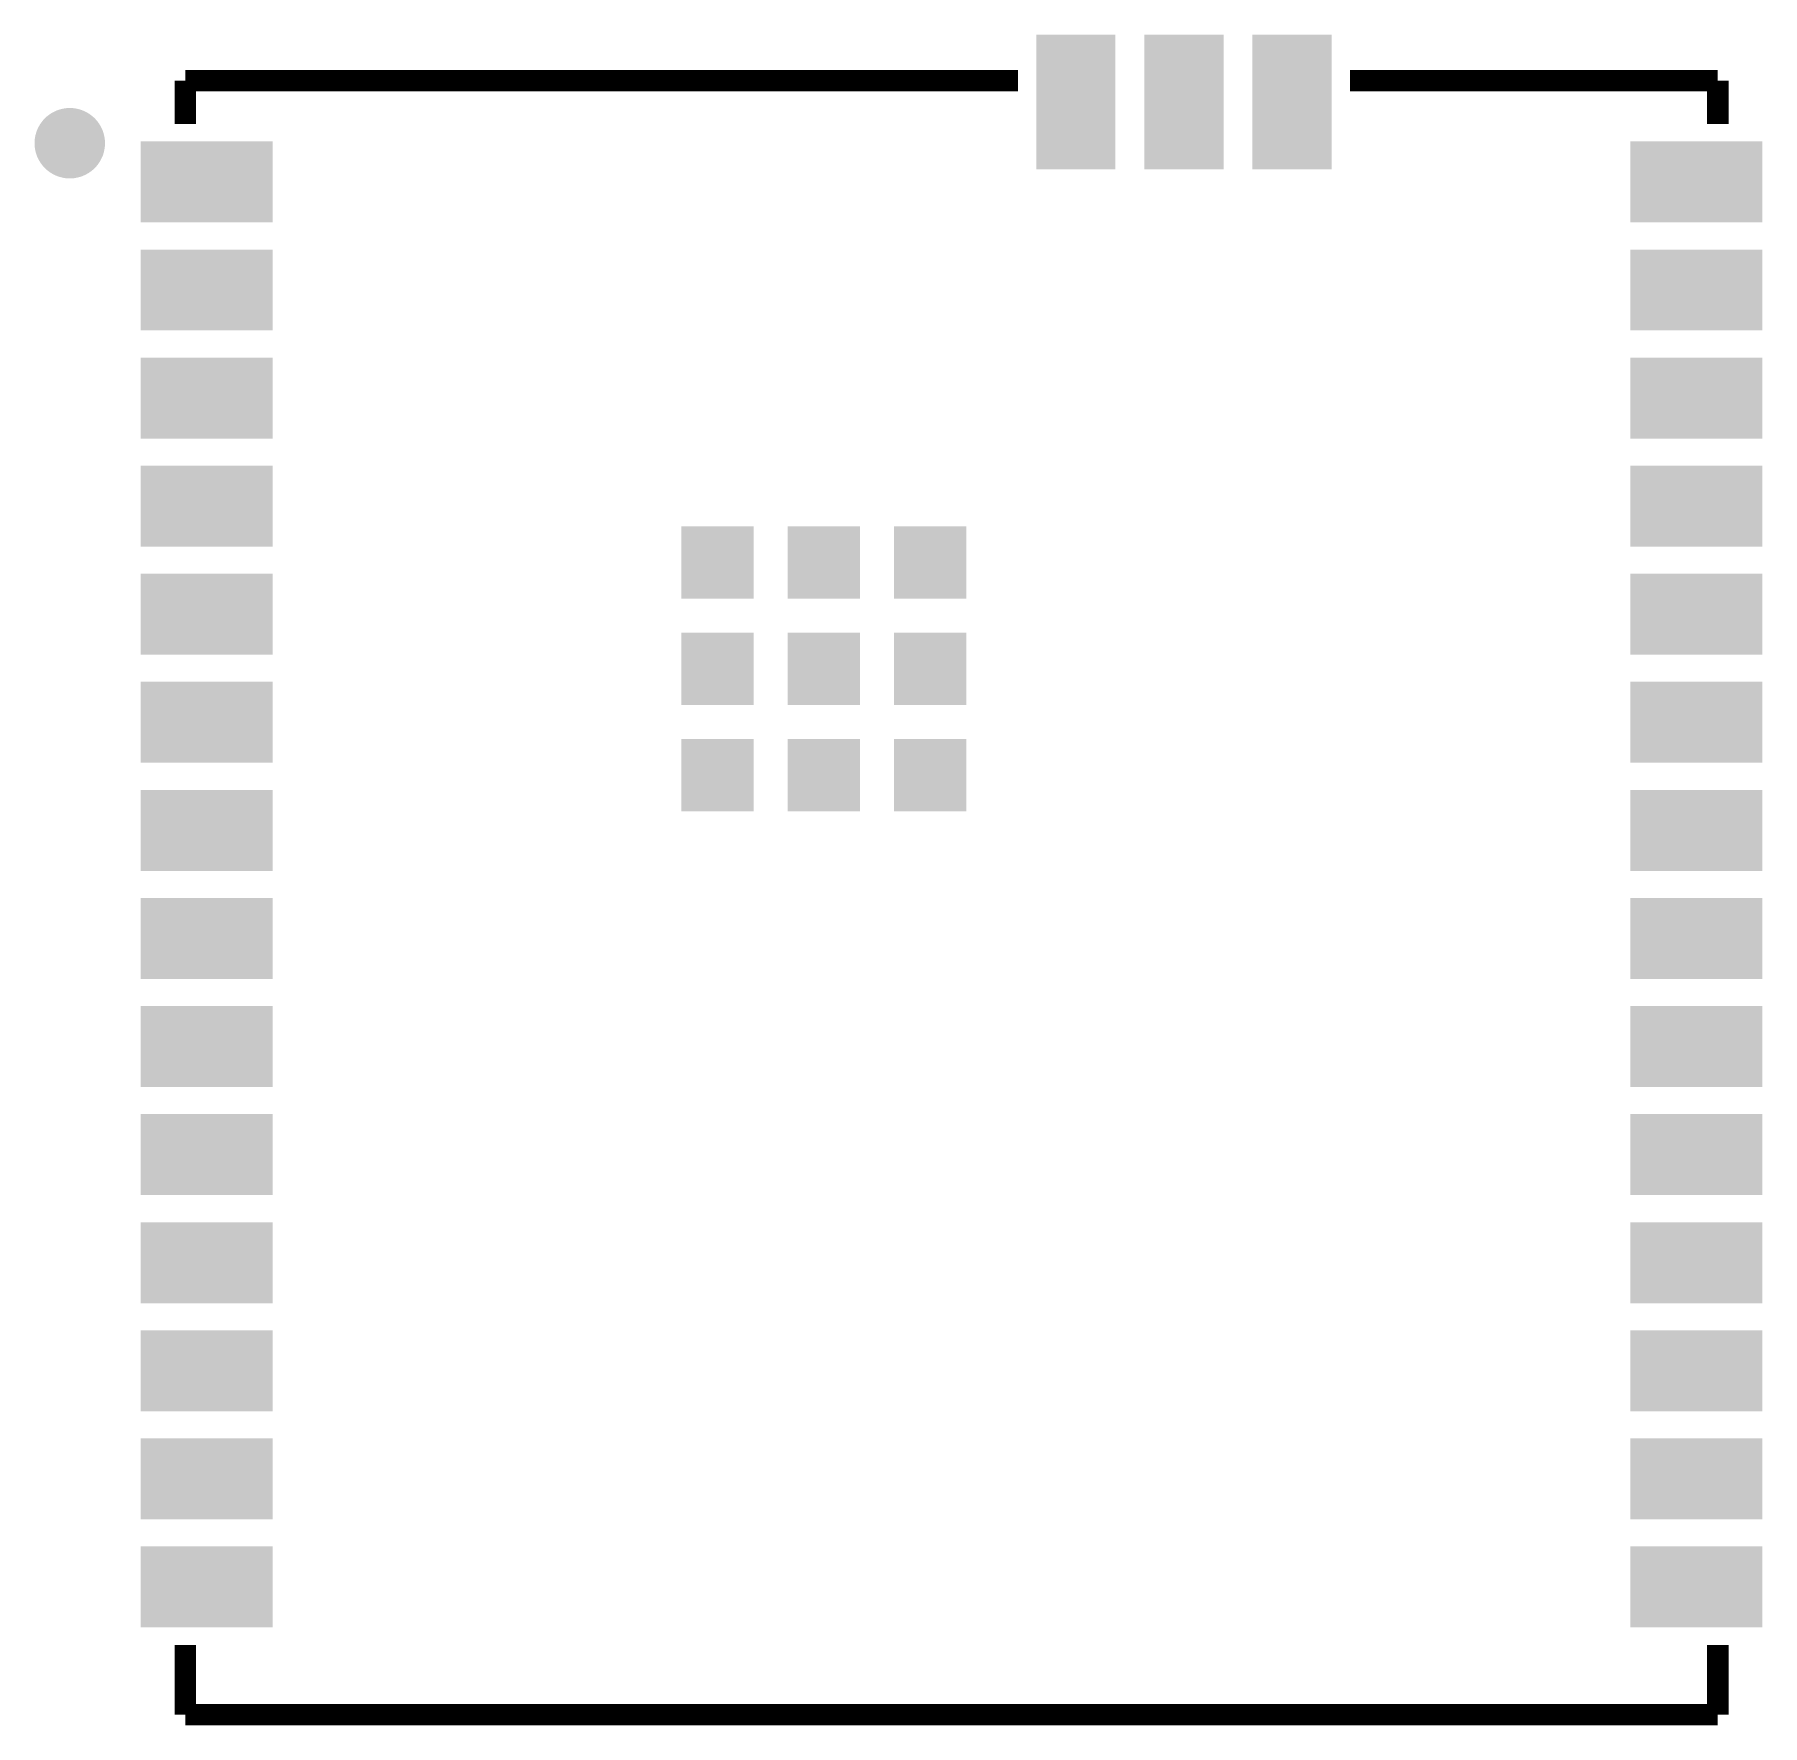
# Model space of a CAD drawing. Header units: millimetres. Extents: x -10.8 to 9.5, y -10.4 to 9.5.
import ezdxf

# ---------------------------------------------------------------- set-up
doc = ezdxf.new("R2010")
doc.units = ezdxf.units.MM
for name, color, linetype, true_color in [('TopLayer', 7, 'Continuous', 0xff0000), ('TopPasteMaskLayer', 7, 'Continuous', 0x808080), ('TopSilkLayer', 7, 'Continuous', 0xffcc00), ('TopSolderMaskLayer', 7, 'Continuous', 0x800080)]:
    doc.layers.add(name, color=color, linetype=linetype, true_color=true_color)

msp = doc.modelspace()

# ---------------------------------------------------------------- hatches: boundary and pattern name
at = {"layer": 'TopLayer'}
for points in [[(1.01, 7.975), (1.01, 9.475), (1.91, 9.475), (1.91, 7.975)], [(2.28, 7.975), (2.28, 9.475), (3.18, 9.475), (3.18, 7.975)], [(3.55, 7.975), (3.55, 9.475), (4.45, 9.475), (4.45, 7.975)], [(-9.5, 8.236), (-8, 8.236), (-8, 7.336), (-9.5, 7.336)], [(9.5, 7.336), (8, 7.336), (8, 8.236), (9.5, 8.236)], [(-9.5, 6.966), (-8, 6.966), (-8, 6.066), (-9.5, 6.066)], [(9.5, 6.066), (8, 6.066), (8, 6.966), (9.5, 6.966)], [(-9.5, 5.696), (-8, 5.696), (-8, 4.796), (-9.5, 4.796)], [(9.5, 4.796), (8, 4.796), (8, 5.696), (9.5, 5.696)], [(-9.5, 4.426), (-8, 4.426), (-8, 3.526), (-9.5, 3.526)], [(9.5, 3.526), (8, 3.526), (8, 4.426), (9.5, 4.426)], [(-3.15, 3.715), (-2.35, 3.715), (-2.35, 2.915), (-3.15, 2.915)], [(-1.9, 3.715), (-1.1, 3.715), (-1.1, 2.915), (-1.9, 2.915)], [(-0.65, 3.715), (0.15, 3.715), (0.15, 2.915), (-0.65, 2.915)], [(-9.5, 3.155), (-8, 3.155), (-8, 2.256), (-9.5, 2.256)], [(9.5, 2.255), (8, 2.255), (8, 3.155), (9.5, 3.155)], [(-3.15, 2.465), (-2.35, 2.465), (-2.35, 1.665), (-3.15, 1.665)], [(-1.9, 2.465), (-1.1, 2.465), (-1.1, 1.665), (-1.9, 1.665)], [(-0.65, 2.465), (0.15, 2.465), (0.15, 1.665), (-0.65, 1.665)], [(-9.5, 1.885), (-8, 1.885), (-8, 0.986), (-9.5, 0.986)], [(9.5, 0.985), (8, 0.985), (8, 1.885), (9.5, 1.885)], [(-3.15, 1.215), (-2.35, 1.215), (-2.35, 0.415), (-3.15, 0.415)], [(-1.9, 1.215), (-1.1, 1.215), (-1.1, 0.415), (-1.9, 0.415)], [(-0.65, 1.215), (0.15, 1.215), (0.15, 0.415), (-0.65, 0.415)], [(-9.5, 0.615), (-8, 0.615), (-8, -0.284), (-9.5, -0.284)], [(9.5, -0.285), (8, -0.285), (8, 0.615), (9.5, 0.615)], [(-9.5, -0.655), (-8, -0.655), (-8, -1.554), (-9.5, -1.554)], [(9.5, -1.555), (8, -1.555), (8, -0.655), (9.5, -0.655)], [(-9.5, -1.925), (-8, -1.925), (-8, -2.824), (-9.5, -2.824)], [(9.5, -2.825), (8, -2.825), (8, -1.925), (9.5, -1.925)], [(-9.5, -3.195), (-8, -3.195), (-8, -4.094), (-9.5, -4.094)], [(9.5, -4.095), (8, -4.095), (8, -3.195), (9.5, -3.195)], [(-9.5, -4.465), (-8, -4.465), (-8, -5.364), (-9.5, -5.364)], [(9.5, -5.365), (8, -5.365), (8, -4.465), (9.5, -4.465)], [(-9.5, -5.735), (-8, -5.735), (-8, -6.634), (-9.5, -6.634)], [(9.5, -6.635), (8, -6.635), (8, -5.735), (9.5, -5.735)], [(-9.5, -7.005), (-8, -7.005), (-8, -7.904), (-9.5, -7.904)], [(9.5, -7.905), (8, -7.905), (8, -7.005), (9.5, -7.005)], [(-9.5, -8.275), (-8, -8.275), (-8, -9.174), (-9.5, -9.174)], [(9.5, -9.175), (8, -9.175), (8, -8.275), (9.5, -8.275)]]:
    msp.add_hatch(color=256, dxfattribs=at).paths.add_polyline_path(points)
at = {"layer": 'TopPasteMaskLayer'}
for points in [[(1.01, 7.975), (1.01, 9.475), (1.91, 9.475), (1.91, 7.975)], [(2.28, 7.975), (2.28, 9.475), (3.18, 9.475), (3.18, 7.975)], [(3.55, 7.975), (3.55, 9.475), (4.45, 9.475), (4.45, 7.975)], [(-9.5, 8.236), (-8, 8.236), (-8, 7.336), (-9.5, 7.336)], [(9.5, 7.336), (8, 7.336), (8, 8.236), (9.5, 8.236)], [(-9.5, 6.966), (-8, 6.966), (-8, 6.066), (-9.5, 6.066)], [(9.5, 6.066), (8, 6.066), (8, 6.966), (9.5, 6.966)], [(-9.5, 5.696), (-8, 5.696), (-8, 4.796), (-9.5, 4.796)], [(9.5, 4.796), (8, 4.796), (8, 5.696), (9.5, 5.696)], [(-9.5, 4.426), (-8, 4.426), (-8, 3.526), (-9.5, 3.526)], [(9.5, 3.526), (8, 3.526), (8, 4.426), (9.5, 4.426)], [(-3.15, 3.715), (-2.35, 3.715), (-2.35, 2.915), (-3.15, 2.915)], [(-1.9, 3.715), (-1.1, 3.715), (-1.1, 2.915), (-1.9, 2.915)], [(-0.65, 3.715), (0.15, 3.715), (0.15, 2.915), (-0.65, 2.915)], [(-9.5, 3.155), (-8, 3.155), (-8, 2.256), (-9.5, 2.256)], [(9.5, 2.255), (8, 2.255), (8, 3.155), (9.5, 3.155)], [(-3.15, 2.465), (-2.35, 2.465), (-2.35, 1.665), (-3.15, 1.665)], [(-1.9, 2.465), (-1.1, 2.465), (-1.1, 1.665), (-1.9, 1.665)], [(-0.65, 2.465), (0.15, 2.465), (0.15, 1.665), (-0.65, 1.665)], [(-9.5, 1.885), (-8, 1.885), (-8, 0.986), (-9.5, 0.986)], [(9.5, 0.985), (8, 0.985), (8, 1.885), (9.5, 1.885)], [(-3.15, 1.215), (-2.35, 1.215), (-2.35, 0.415), (-3.15, 0.415)], [(-1.9, 1.215), (-1.1, 1.215), (-1.1, 0.415), (-1.9, 0.415)], [(-0.65, 1.215), (0.15, 1.215), (0.15, 0.415), (-0.65, 0.415)], [(-9.5, 0.615), (-8, 0.615), (-8, -0.284), (-9.5, -0.284)], [(9.5, -0.285), (8, -0.285), (8, 0.615), (9.5, 0.615)], [(-9.5, -0.655), (-8, -0.655), (-8, -1.554), (-9.5, -1.554)], [(9.5, -1.555), (8, -1.555), (8, -0.655), (9.5, -0.655)], [(-9.5, -1.925), (-8, -1.925), (-8, -2.824), (-9.5, -2.824)], [(9.5, -2.825), (8, -2.825), (8, -1.925), (9.5, -1.925)], [(-9.5, -3.195), (-8, -3.195), (-8, -4.094), (-9.5, -4.094)], [(9.5, -4.095), (8, -4.095), (8, -3.195), (9.5, -3.195)], [(-9.5, -4.465), (-8, -4.465), (-8, -5.364), (-9.5, -5.364)], [(9.5, -5.365), (8, -5.365), (8, -4.465), (9.5, -4.465)], [(-9.5, -5.735), (-8, -5.735), (-8, -6.634), (-9.5, -6.634)], [(9.5, -6.635), (8, -6.635), (8, -5.735), (9.5, -5.735)], [(-9.5, -7.005), (-8, -7.005), (-8, -7.904), (-9.5, -7.904)], [(9.5, -7.905), (8, -7.905), (8, -7.005), (9.5, -7.005)], [(-9.5, -8.275), (-8, -8.275), (-8, -9.174), (-9.5, -9.174)], [(9.5, -9.175), (8, -9.175), (8, -8.275), (9.5, -8.275)]]:
    msp.add_hatch(color=256, dxfattribs=at).paths.add_polyline_path(points)
at = {"layer": 'TopSilkLayer'}
msp.add_hatch(color=256, dxfattribs=at).paths.add_polyline_path([(-10.771, 8.24), (-10.77, 8.27), (-10.767, 8.299), (-10.762, 8.328), (-10.754, 8.357), (-10.745, 8.385), (-10.734, 8.412), (-10.72, 8.438), (-10.705, 8.464), (-10.688, 8.488), (-10.67, 8.511), (-10.65, 8.533), (-10.628, 8.553), (-10.605, 8.571), (-10.581, 8.588), (-10.555, 8.603), (-10.529, 8.616), (-10.502, 8.628), (-10.474, 8.637), (-10.445, 8.644), (-10.416, 8.65), (-10.387, 8.653), (-10.357, 8.654), (-10.328, 8.653), (-10.298, 8.65), (-10.269, 8.644), (-10.241, 8.637), (-10.213, 8.628), (-10.185, 8.616), (-10.159, 8.603), (-10.133, 8.588), (-10.109, 8.571), (-10.086, 8.553), (-10.065, 8.533), (-10.044, 8.511), (-10.026, 8.488), (-10.009, 8.464), (-9.994, 8.438), (-9.981, 8.412), (-9.969, 8.385), (-9.96, 8.357), (-9.953, 8.328), (-9.948, 8.299), (-9.944, 8.27), (-9.943, 8.24), (-9.944, 8.211), (-9.948, 8.181), (-9.953, 8.152), (-9.96, 8.123), (-9.969, 8.095), (-9.981, 8.068), (-9.994, 8.042), (-10.009, 8.016), (-10.026, 7.992), (-10.044, 7.969), (-10.065, 7.947), (-10.086, 7.927), (-10.109, 7.909), (-10.133, 7.892), (-10.159, 7.877), (-10.185, 7.864), (-10.213, 7.852), (-10.241, 7.843), (-10.269, 7.836), (-10.298, 7.83), (-10.328, 7.827), (-10.357, 7.826), (-10.387, 7.827), (-10.416, 7.83), (-10.445, 7.836), (-10.474, 7.843), (-10.502, 7.852), (-10.529, 7.864), (-10.555, 7.877), (-10.581, 7.892), (-10.605, 7.909), (-10.628, 7.927), (-10.65, 7.947), (-10.67, 7.969), (-10.688, 7.992), (-10.705, 8.016), (-10.72, 8.042), (-10.734, 8.068), (-10.745, 8.095), (-10.754, 8.123), (-10.762, 8.152), (-10.767, 8.181), (-10.77, 8.211), (-10.771, 8.24)])
at = {"layer": 'TopSolderMaskLayer'}
for points in [[(0.995, 7.932), (0.995, 9.517), (1.925, 9.517), (1.925, 7.932)], [(2.265, 7.932), (2.265, 9.517), (3.195, 9.517), (3.195, 7.932)], [(3.535, 7.932), (3.535, 9.517), (4.465, 9.517), (4.465, 7.932)], [(-9.525, 8.261), (-7.975, 8.261), (-7.975, 7.31), (-9.525, 7.31)], [(9.525, 7.31), (7.975, 7.31), (7.975, 8.261), (9.525, 8.261)], [(-9.525, 6.991), (-7.975, 6.991), (-7.975, 6.04), (-9.525, 6.04)], [(9.525, 6.04), (7.975, 6.04), (7.975, 6.991), (9.525, 6.991)], [(-9.525, 5.721), (-7.975, 5.721), (-7.975, 4.77), (-9.525, 4.77)], [(9.525, 4.77), (7.975, 4.77), (7.975, 5.721), (9.525, 5.721)], [(-9.525, 4.451), (-7.975, 4.451), (-7.975, 3.5), (-9.525, 3.5)], [(9.525, 3.5), (7.975, 3.5), (7.975, 4.451), (9.525, 4.451)], [(-3.175, 3.74), (-2.325, 3.74), (-2.325, 2.89), (-3.175, 2.89)], [(-1.925, 3.74), (-1.075, 3.74), (-1.075, 2.89), (-1.925, 2.89)], [(-0.675, 3.74), (0.175, 3.74), (0.175, 2.89), (-0.675, 2.89)], [(-9.525, 3.181), (-7.975, 3.181), (-7.975, 2.23), (-9.525, 2.23)], [(9.525, 2.23), (7.975, 2.23), (7.975, 3.181), (9.525, 3.181)], [(-3.175, 2.49), (-2.325, 2.49), (-2.325, 1.64), (-3.175, 1.64)], [(-1.925, 2.49), (-1.075, 2.49), (-1.075, 1.64), (-1.925, 1.64)], [(-0.675, 2.49), (0.175, 2.49), (0.175, 1.64), (-0.675, 1.64)], [(-9.525, 1.911), (-7.975, 1.911), (-7.975, 0.96), (-9.525, 0.96)], [(9.525, 0.96), (7.975, 0.96), (7.975, 1.911), (9.525, 1.911)], [(-3.175, 1.24), (-2.325, 1.24), (-2.325, 0.39), (-3.175, 0.39)], [(-1.925, 1.24), (-1.075, 1.24), (-1.075, 0.39), (-1.925, 0.39)], [(-0.675, 1.24), (0.175, 1.24), (0.175, 0.39), (-0.675, 0.39)], [(-9.525, 0.641), (-7.975, 0.641), (-7.975, -0.31), (-9.525, -0.31)], [(9.525, -0.31), (7.975, -0.31), (7.975, 0.641), (9.525, 0.641)], [(-9.525, -0.629), (-7.975, -0.629), (-7.975, -1.58), (-9.525, -1.58)], [(9.525, -1.58), (7.975, -1.58), (7.975, -0.629), (9.525, -0.629)], [(-9.525, -1.899), (-7.975, -1.899), (-7.975, -2.85), (-9.525, -2.85)], [(9.525, -2.85), (7.975, -2.85), (7.975, -1.899), (9.525, -1.899)], [(-9.525, -3.169), (-7.975, -3.169), (-7.975, -4.12), (-9.525, -4.12)], [(9.525, -4.12), (7.975, -4.12), (7.975, -3.169), (9.525, -3.169)], [(-9.525, -4.439), (-7.975, -4.439), (-7.975, -5.39), (-9.525, -5.39)], [(9.525, -5.39), (7.975, -5.39), (7.975, -4.439), (9.525, -4.439)], [(-9.525, -5.709), (-7.975, -5.709), (-7.975, -6.66), (-9.525, -6.66)], [(9.525, -6.66), (7.975, -6.66), (7.975, -5.709), (9.525, -5.709)], [(-9.525, -6.979), (-7.975, -6.979), (-7.975, -7.93), (-9.525, -7.93)], [(9.525, -7.93), (7.975, -7.93), (7.975, -6.979), (9.525, -6.979)], [(-9.525, -8.249), (-7.975, -8.249), (-7.975, -9.2), (-9.525, -9.2)], [(9.525, -9.2), (7.975, -9.2), (7.975, -8.249), (9.525, -8.249)]]:
    msp.add_hatch(color=256, dxfattribs=at).paths.add_polyline_path(points)

# ---------------------------------------------------------------- linework, layer by layer
at = {"layer": 'TopSilkLayer', "const_width": 0.254}
for points in [[(-9, 8.975), (0.779, 8.975)], [(-9, 8.975), (-9, 8.467)], [(4.681, 8.975), (9, 8.975)], [(9, 8.975), (9, 8.467)], [(-9, -9.406), (-9, -10.225)], [(9, -9.406), (9, -10.225)], [(-9, -10.225), (9, -10.225)]]:
    msp.add_lwpolyline(points, dxfattribs=at)

doc.saveas('drawing.dxf')
